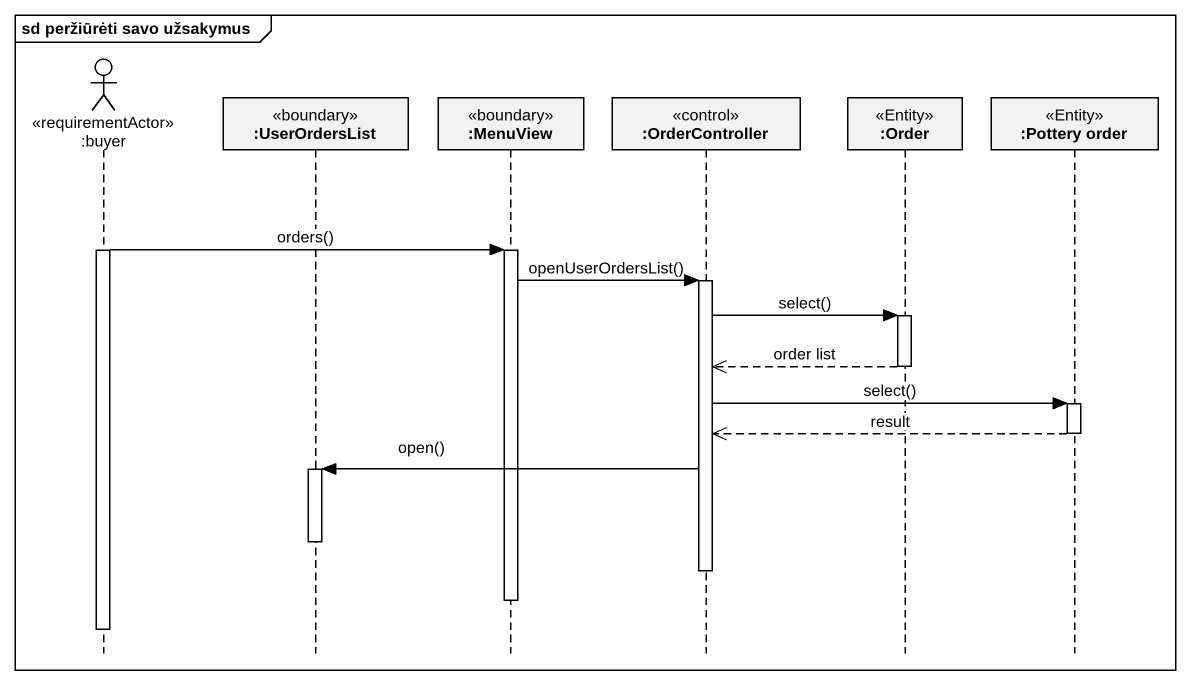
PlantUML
@startuml
mainframe sd peržiūrėti savo užsakymus
hide footbox
actor ":buyer" as buyer <<requirementActor>>
participant ":UserOrdersList" as UserOrdersList <<boundary>>
participant ":MenuView" as MenuView <<boundary>>
participant ":OrderController" as OrderController <<control>>
participant ":Order" as Order <<Entity>>
participant ":Pottery order" as Pottery_order <<Entity>>

activate buyer
buyer -> MenuView : orders()
activate MenuView
MenuView -> OrderController : openUserOrdersList()
activate OrderController
OrderController -> Order : select()
activate Order
Order -->> OrderController : order list
deactivate Order
OrderController -> Pottery_order : select()
activate Pottery_order
Pottery_order -->> OrderController : result
deactivate Pottery_order
OrderController -> UserOrdersList : open()
activate UserOrdersList
deactivate UserOrdersList
deactivate OrderController
deactivate MenuView
deactivate buyer
@enduml
